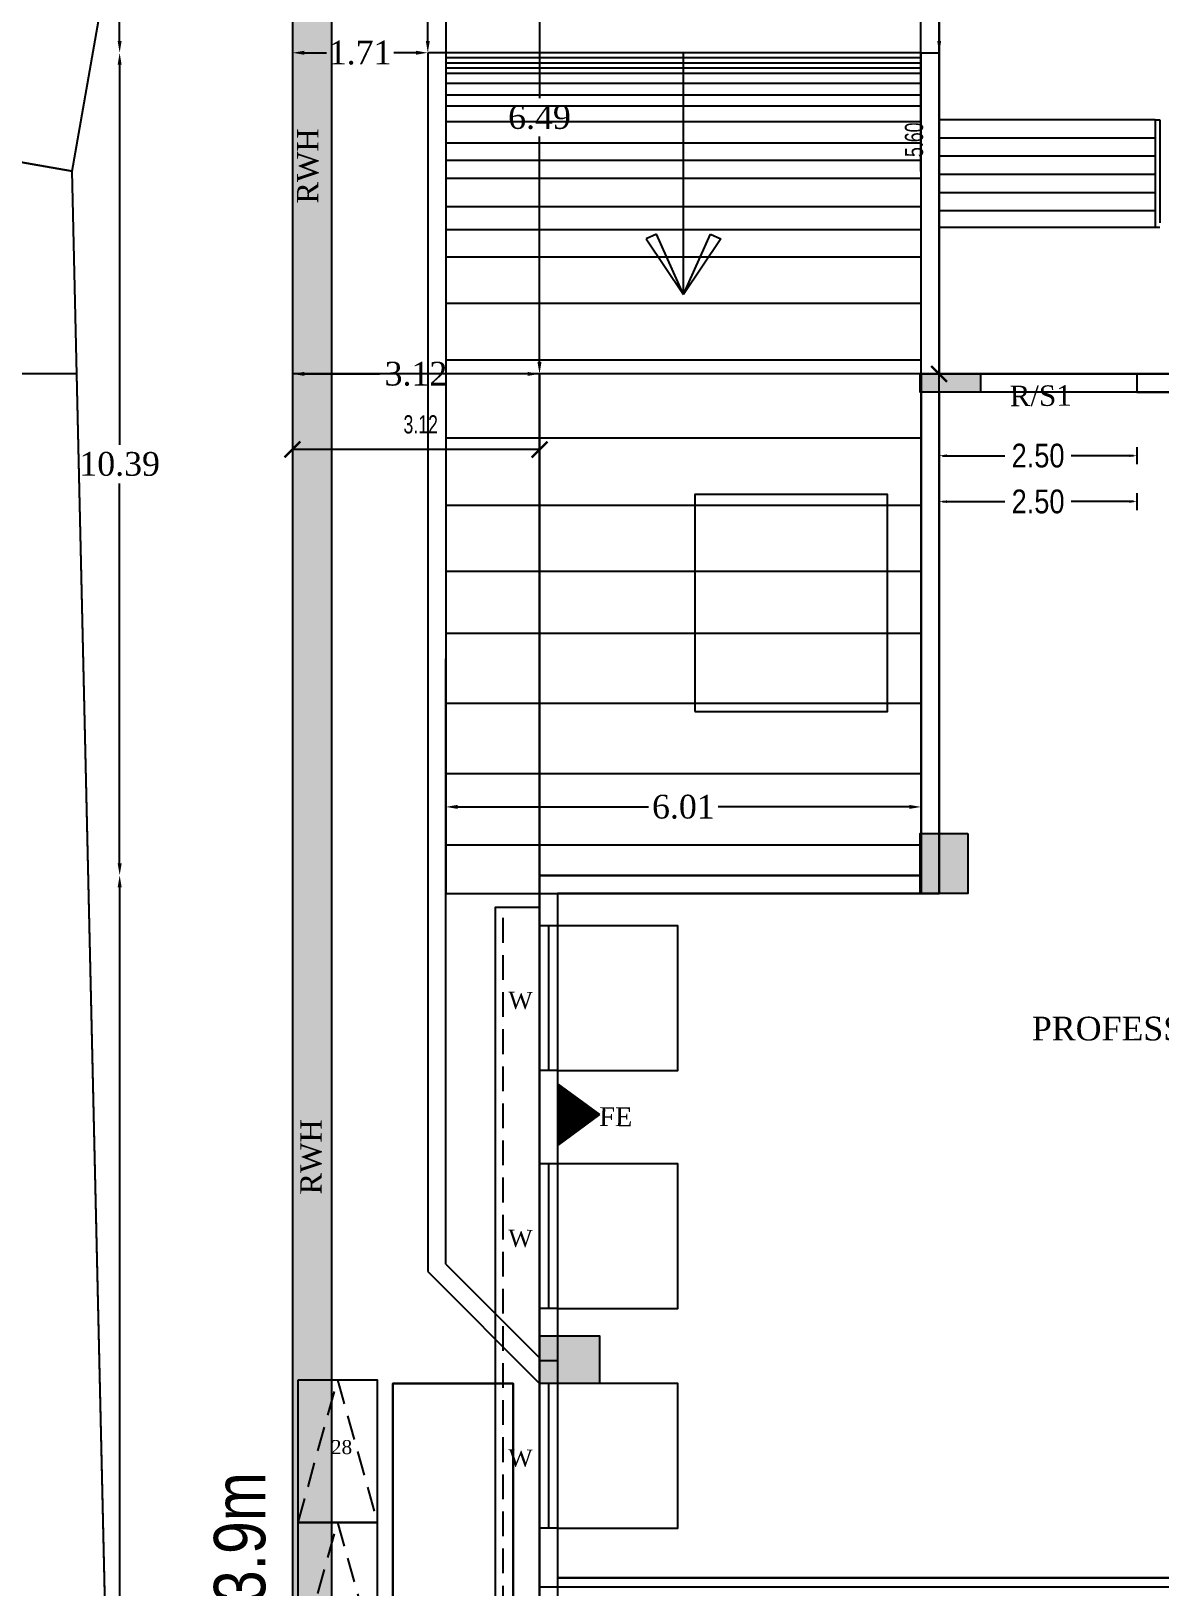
# Model space of a CAD drawing. Header units: metres. Extents: x 395 to 664, y 68 to 153.
# Drawn here: x 463.22 to 477.49, y 104.63 to 124.29 of the extents above; entities that cross this region are included whole.
import ezdxf

# ---------------------------------------------------------------- set-up
doc = ezdxf.new("R2010")
doc.units = ezdxf.units.M
doc.header["$LTSCALE"] = 25
doc.header["$MEASUREMENT"] = 0
doc.header["$PDMODE"] = 34
doc.linetypes.add('HIDDEN', pattern=[0.375, 0.25, -0.125])
doc.layers.get('Defpoints').update_dxf_attribs({"color": 222})
for name, color, linetype in [('BLK_1_FLR_0_ EXIT_WIDTH_ DOOR', 7, 'Continuous'), ('BLK_1_FLR_0_ EXIT_WIDTH_ STAIR', 173, 'Continuous'), ('BLK_1_FLR_0_BLT_UP_AREA', 18, 'Continuous'), ('BLK_1_FLR_0_CARPET_AREA', 18, 'Continuous'), ('BLK_1_FLR_0_CHAJJA', 6, 'Continuous'), ('BLK_1_FLR_0_REGULAR_ROOM_1', 2, 'Continuous'), ('BLK_1_LVL_-1_BSMNT_PLOT_BOUNDARY', 7, 'Continuous'), ('BLK_1_LVL_-1_BSMNT_SIDE_SETBACK1', 7, 'Continuous'), ('BLK_1_LVL_0_BLDG_FOOT_PRINT', 1, 'Continuous'), ('BLK_1_LVL_0_REAR_SETBACK', 171, 'Continuous'), ('BLK_1_LVL_0_SIDE_SETBACK1', 102, 'Continuous'), ('DRIVE_WAY', 7, 'Continuous'), ('PLOT_AREA_M2', 1, 'Continuous'), ('PLOT_BOUNDARY', 70, 'Continuous'), ('ROAD_WIDTH', 2, 'Continuous'), ('RWH', 130, 'Continuous'), ('SEPTIC_TANK', 146, 'Continuous'), ('SURRENDER_ROAD_WIDTH', 2, 'Continuous'), ('TWO_WHEELER_DRIVE_WAY', 7, 'Continuous')]:
    doc.layers.add(name, color=color, linetype=linetype)
doc.layers.add('BLK_1_FLR_0_ROOM_1_LIGHT_VENTILATION_3', color=232, linetype='Continuous', lineweight=0)
doc.layers.add('NOTIFIED_ROAD', color=183, linetype='Continuous', lineweight=13)
doc.layers.add('TWO_WHEELER_PARKING', color=2, linetype='Continuous', plot=False)
doc.styles.add('DIM 100', font='ARIALN.TTF', dxfattribs={"width": 0.85, "height": 0.23})
doc.styles.add('ROOM TEXT 10.5', font='swissc.ttf')
doc.styles.get("Standard").update_dxf_attribs({"font": 'times.ttf'})
doc.dimstyles.new('BUILDING OUTER', dxfattribs={"dimtxt": 0.3, "dimasz": 0.1, "dimexe": 0.18, "dimexo": 0.0625, "dimgap": 0.09, "dimtad": 0, "dimzin": 0, "dimdsep": 46, "dimtxsty": 'ROOM TEXT 10.5', "dimblk": 'A1', "dimcen": 0.09, "dimse1": 1, "dimse2": 1, "dimazin": 0, "dimtfac": 1, "dimtofl": 0, "dimtmove": 0, "dimatfit": 3, "dimfxl": 0, "dimtolj": 1, "dimtzin": 0, "dimarcsym": 0})
doc.dimstyles.new('GRID DIM 400', dxfattribs={"dimscale": 0, "dimtxt": 0.8, "dimasz": 0.2, "dimexe": 0, "dimexo": 0, "dimgap": 0.2, "dimtad": 0, "dimlfac": -0.1, "dimzin": 1, "dimdsep": 46, "dimtxsty": 'DIM 100', "dimblk": 'ARCHTICK', "dimcen": 0, "dimclrd": 256, "dimclre": 252, "dimclrt": 4, "dimazin": 0, "dimtfac": 1, "dimtix": 1, "dimtofl": 0, "dimtmove": 2, "dimatfit": 0, "dimfxl": 0, "dimtolj": 1, "dimtzin": 0, "dimarcsym": 0})
doc.dimstyles.new('SITE', dxfattribs={"dimtxt": 0.65, "dimasz": 0.05, "dimexe": 0.18, "dimexo": 0.0625, "dimgap": 0.09, "dimtad": 0, "dimdec": 1, "dimzin": 0, "dimdsep": 46, "dimtxsty": 'ROOM TEXT 10.5', "dimblk": 'A1', "dimcen": 0.09, "dimse1": 1, "dimse2": 1, "dimsd1": 1, "dimsd2": 1, "dimazin": 0, "dimtfac": 1, "dimtdec": 1, "dimtofl": 0, "dimtmove": 0, "dimatfit": 3, "dimfxl": 0, "dimtolj": 1, "dimtzin": 0, "dimarcsym": 0})
doc.dimstyles.get("Standard").update_dxf_attribs({"dimtxt": 0.3, "dimasz": 0.15, "dimexe": 0.18, "dimexo": 0.0625, "dimgap": 0.09, "dimtad": 0, "dimtih": 1, "dimtoh": 1, "dimzin": 0, "dimdsep": 46, "dimtxsty": 'Standard', "dimcen": 0.09, "dimse1": 1, "dimse2": 1, "dimadec": 0, "dimazin": 0, "dimtfac": 1, "dimtofl": 0, "dimtmove": 0, "dimatfit": 3, "dimfxl": 0, "dimtolj": 1, "dimtzin": 0, "dimarcsym": 0})

# ---------------------------------------------------------------- blocks, each defined once
blk = doc.blocks.new('*D29')
at = {"color": 0, "lineweight": -2, "ltscale": 0.5}
for p, q in [((468.608, 114.489), (471.022, 114.489)), ((474.319, 114.489), (471.904, 114.489))]:
    blk.add_line(p, q, dxfattribs=at)
at = {"color": 0, "ltscale": 0.5}
for points in [[(468.608, 114.514), (468.608, 114.464), (468.458, 114.489)], [(474.319, 114.514), (474.319, 114.464), (474.469, 114.489)]]:
    blk.add_solid(points, dxfattribs=at)
at = {"layer": 'Defpoints', "color": 0, "ltscale": 0.5}
for p in [(468.458, 114.489), (468.458, 114.007), (474.469, 114.007)]:
    blk.add_point(p, dxfattribs=at)
at = {"color": 0, "ltscale": 0.5, "insert": (471.463, 114.489), "char_height": 0.3, "attachment_point": 5}
blk.add_mtext('\\A1;6.01', dxfattribs=at)
blk = doc.blocks.new('*D34')
at = {"color": 0, "lineweight": -2, "ltscale": 0.5}
for p, q in [((464.336, 113.474), (464.336, 102.458)), ((464.336, 90.956), (464.336, 101.972))]:
    blk.add_line(p, q, dxfattribs=at)
at = {"color": 0, "ltscale": 0.5}
for points in [[(464.311, 113.474), (464.361, 113.474), (464.336, 113.624)], [(464.311, 90.956), (464.361, 90.956), (464.336, 90.806)]]:
    blk.add_solid(points, dxfattribs=at)
at = {"layer": 'Defpoints', "color": 0, "ltscale": 0.5}
for p in [(464.336, 113.624), (467.031, 113.624), (467.031, 90.806)]:
    blk.add_point(p, dxfattribs=at)
at = {"color": 0, "ltscale": 0.5, "insert": (464.336, 102.215), "char_height": 0.3, "attachment_point": 5}
blk.add_mtext('\\A1;22.82', dxfattribs=at)
blk = doc.blocks.new('*D35')
at = {"color": 0, "lineweight": -2, "ltscale": 0.5}
for p, q in [((464.336, 123.869), (464.336, 119.064)), ((464.336, 113.774), (464.336, 118.578))]:
    blk.add_line(p, q, dxfattribs=at)
at = {"color": 0, "ltscale": 0.5}
for points in [[(464.311, 123.869), (464.361, 123.869), (464.336, 124.019)], [(464.311, 113.774), (464.361, 113.774), (464.336, 113.624)]]:
    blk.add_solid(points, dxfattribs=at)
at = {"layer": 'Defpoints', "color": 0, "ltscale": 0.5}
for p in [(464.336, 124.019), (465.618, 124.019), (467.031, 113.624)]:
    blk.add_point(p, dxfattribs=at)
at = {"color": 0, "ltscale": 0.5, "insert": (464.336, 118.821), "char_height": 0.3, "attachment_point": 5}
blk.add_mtext('\\A1;10.39', dxfattribs=at)
blk = doc.blocks.new('*D60')
at = {"layer": 'Defpoints', "color": 0, "lineweight": -2, "ltscale": 0.5}
for p in [(466.52, 126.994), (492.131, 123.04), (492.04, 122.522)]:
    blk.add_point(p, dxfattribs=at)
at = {"color": 0, "ltscale": 0.5, "insert": (479.371, 125.276), "char_height": 0.65, "attachment_point": 5, "rotation": 350.0598, "style": 'ROOM TEXT 10.5'}
blk.add_mtext('\\A1;25.9m', dxfattribs=at)
blk = doc.blocks.new('A1')
at = {"color": 8, "lineweight": -2}
blk.add_line((0, 2.52), (0, -2.52), dxfattribs=at)
blk.add_solid([(-2.27, 0.38), (-2.27, -0.38), (0, 0)], dxfattribs=at)
blk = doc.blocks.new('*D63')
at = {"layer": 'Defpoints', "color": 0, "lineweight": -2, "ltscale": 0.5}
for p in [(465.857, 126.994), (466.52, 126.994), (466.52, 83.101)]:
    blk.add_point(p, dxfattribs=at)
at = {"color": 0, "ltscale": 0.5, "insert": (465.857, 105.048), "char_height": 0.65, "attachment_point": 5, "rotation": 90, "style": 'ROOM TEXT 10.5'}
blk.add_mtext('\\A1;43.9m', dxfattribs=at)
blk = doc.blocks.new('*D64')
at = {"color": 0, "lineweight": -2, "ltscale": 0.5}
for p, q in [((466.67, 130.658), (466.951, 130.658)), ((468.082, 130.658), (467.801, 130.658))]:
    blk.add_line(p, q, dxfattribs=at)
at = {"color": 0, "ltscale": 0.5}
for points in [[(466.67, 130.683), (466.67, 130.633), (466.52, 130.658)], [(468.082, 130.683), (468.082, 130.633), (468.232, 130.658)]]:
    blk.add_solid(points, dxfattribs=at)
at = {"layer": 'Defpoints', "color": 0, "ltscale": 0.5}
for p in [(468.232, 130.658), (466.52, 124.169), (468.232, 124.169)]:
    blk.add_point(p, dxfattribs=at)
at = {"color": 0, "ltscale": 0.5, "insert": (467.376, 130.658), "char_height": 0.3, "attachment_point": 5}
blk.add_mtext('\\A1;1.71', dxfattribs=at)
blk = doc.blocks.new('*D8')
at = {"color": 0, "lineweight": -2, "ltscale": 0.5}
for p, q in [((464.336, 126.544), (464.336, 125.599)), ((464.336, 124.169), (464.336, 125.113))]:
    blk.add_line(p, q, dxfattribs=at)
at = {"color": 0, "ltscale": 0.5}
for points in [[(464.311, 126.544), (464.361, 126.544), (464.336, 126.694)], [(464.311, 124.169), (464.361, 124.169), (464.336, 124.019)]]:
    blk.add_solid(points, dxfattribs=at)
at = {"layer": 'Defpoints', "color": 0, "ltscale": 0.5}
for p in [(468.232, 126.694), (464.336, 124.019), (468.232, 124.019)]:
    blk.add_point(p, dxfattribs=at)
at = {"color": 0, "ltscale": 0.5, "insert": (464.336, 125.356), "char_height": 0.3, "attachment_point": 5}
blk.add_mtext('\\A1;2.68', dxfattribs=at)
blk = doc.blocks.new('*D69')
at = {"color": 0, "lineweight": -2, "ltscale": 0.5}
for p, q in [((474.697, 125.411), (474.697, 125.033)), ((474.697, 124.169), (474.697, 124.547))]:
    blk.add_line(p, q, dxfattribs=at)
at = {"color": 0, "ltscale": 0.5}
for points in [[(474.672, 125.411), (474.722, 125.411), (474.697, 125.561)], [(474.672, 124.169), (474.722, 124.169), (474.697, 124.019)]]:
    blk.add_solid(points, dxfattribs=at)
at = {"layer": 'Defpoints', "color": 0, "ltscale": 0.5}
for p in [(474.697, 125.561), (474.697, 124.019), (474.697, 124.019)]:
    blk.add_point(p, dxfattribs=at)
at = {"color": 0, "ltscale": 0.5, "insert": (474.697, 124.79), "char_height": 0.3, "attachment_point": 5}
blk.add_mtext('\\A1;1.54', dxfattribs=at)
blk = doc.blocks.new('A$C7B1C1511')
at = {"ltscale": 0.5}
h = blk.add_hatch(dxfattribs=at)
h.set_pattern_fill('ANSI31', color=8, scale=0.025)
h.set_pattern_definition([(45, (-470.282935, -102.674974), (-0.002209708691, 0.002209708691), [])])
h.paths.add_polyline_path([(0.778, 0), (0.389, 0.53), (0, 0)])
at = {"color": 0, "ltscale": 0.5}
for p, q in [((0, 0), (0.389, 0.53)), ((0.389, 0.53), (0.778, 0)), ((0, 0), (0.778, 0))]:
    blk.add_line(p, q, dxfattribs=at)
blk = doc.blocks.new('*D77')
at = {"color": 0, "lineweight": -2, "ltscale": 0.5}
for p, q in [((466.67, 124.019), (466.951, 124.019)), ((468.082, 124.019), (467.801, 124.019))]:
    blk.add_line(p, q, dxfattribs=at)
at = {"color": 0, "ltscale": 0.5}
for points in [[(466.67, 124.044), (466.67, 123.994), (466.52, 124.019)], [(468.082, 124.044), (468.082, 123.994), (468.232, 124.019)]]:
    blk.add_solid(points, dxfattribs=at)
at = {"layer": 'Defpoints', "color": 0, "ltscale": 0.5}
for p in [(466.52, 124.019), (466.52, 124.019), (468.232, 124.019)]:
    blk.add_point(p, dxfattribs=at)
at = {"color": 0, "ltscale": 0.5, "insert": (467.376, 124.019), "char_height": 0.3, "attachment_point": 5}
blk.add_mtext('\\A1;1.71', dxfattribs=at)
blk = doc.blocks.new('*D78')
at = {"color": 0, "lineweight": -2, "ltscale": 0.5}
for p, q in [((468.232, 126.544), (468.232, 125.599)), ((468.232, 124.169), (468.232, 125.113))]:
    blk.add_line(p, q, dxfattribs=at)
at = {"color": 0, "ltscale": 0.5}
for points in [[(468.207, 126.544), (468.257, 126.544), (468.232, 126.694)], [(468.207, 124.169), (468.257, 124.169), (468.232, 124.019)]]:
    blk.add_solid(points, dxfattribs=at)
at = {"layer": 'Defpoints', "color": 0, "ltscale": 0.5}
for p in [(468.232, 126.694), (468.232, 126.694), (468.232, 124.019)]:
    blk.add_point(p, dxfattribs=at)
at = {"color": 0, "ltscale": 0.5, "insert": (468.232, 125.356), "char_height": 0.3, "attachment_point": 5}
blk.add_mtext('\\A1;2.68', dxfattribs=at)
blk = doc.blocks.new('*D79')
at = {"color": 0, "lineweight": -2, "ltscale": 0.5}
for p, q in [((466.67, 119.961), (467.623, 119.961)), ((469.494, 119.961), (468.542, 119.961))]:
    blk.add_line(p, q, dxfattribs=at)
for points in [[(466.67, 119.986), (466.67, 119.936), (466.52, 119.961)], [(469.494, 119.986), (469.494, 119.936), (469.644, 119.961)]]:
    blk.add_solid(points, dxfattribs=at)
at = {"layer": 'Defpoints', "color": 0, "lineweight": -2, "ltscale": 0.5}
for p in [(466.52, 119.961), (466.52, 119.961), (469.644, 119.961)]:
    blk.add_point(p, dxfattribs=at)
at = {"color": 0, "ltscale": 0.5, "insert": (468.082, 119.961), "char_height": 0.3, "attachment_point": 5}
blk.add_mtext('\\A1;3.12', dxfattribs=at)
blk = doc.blocks.new('*D80')
at = {"color": 0, "lineweight": -2, "ltscale": 0.5}
for p, q in [((469.644, 126.297), (469.644, 123.447)), ((469.644, 120.111), (469.644, 122.961))]:
    blk.add_line(p, q, dxfattribs=at)
at = {"color": 0, "ltscale": 0.5}
for points in [[(469.619, 126.297), (469.669, 126.297), (469.644, 126.447)], [(469.619, 120.111), (469.669, 120.111), (469.644, 119.961)]]:
    blk.add_solid(points, dxfattribs=at)
at = {"layer": 'Defpoints', "color": 0, "ltscale": 0.5}
for p in [(469.644, 126.447), (469.644, 119.961), (469.644, 119.961)]:
    blk.add_point(p, dxfattribs=at)
at = {"color": 0, "ltscale": 0.5, "insert": (469.644, 123.204), "char_height": 0.3, "attachment_point": 5}
blk.add_mtext('\\A1;6.49', dxfattribs=at)
blk = doc.blocks.new('_ArchTick')
at = {"color": 0, "linetype": 'ByBlock', "const_width": 0.15}
blk.add_lwpolyline([(-0.5, -0.5), (0.5, 0.5)], dxfattribs=at)
blk = doc.blocks.new('*D94')
at = {"layer": 'BLK_1_LVL_0_SIDE_SETBACK1', "color": 252, "linetype": 'Continuous', "lineweight": -2}
for p, q in [((466.52, 119.255), (466.52, 119.005)), ((469.644, 119.255), (469.644, 119.005))]:
    blk.add_line(p, q, dxfattribs=at)
at = {"layer": 'BLK_1_LVL_0_SIDE_SETBACK1', "linetype": 'Continuous', "lineweight": -2}
blk.add_line((469.644, 119.005), (466.52, 119.005), dxfattribs=at)
at = {"layer": 'Defpoints', "color": 0, "linetype": 'Continuous', "lineweight": -2}
for p in [(466.52, 119.961), (469.644, 119.961), (466.52, 119.005)]:
    blk.add_point(p, dxfattribs=at)
at = {"layer": 'BLK_1_LVL_0_SIDE_SETBACK1', "linetype": 'Continuous', "lineweight": -2, "xscale": 0.2, "yscale": 0.2, "zscale": 0.2}
for p, rotation in [((466.52, 119.005), 179.9999999996683), ((469.644, 119.005), 359.9999999996683)]:
    blk.add_blockref('_ArchTick', p, dxfattribs=dict(at, rotation=rotation))
at = {"layer": 'BLK_1_LVL_0_SIDE_SETBACK1', "linetype": 'Continuous', "insert": (468.142, 119.322), "char_height": 0.23, "attachment_point": 5, "style": 'DIM 100'}
blk.add_mtext('\\A1;3.12', dxfattribs=at)
blk = doc.blocks.new('*D142')
at = {"layer": 'BLK_1_FLR_0_ EXIT_WIDTH_ STAIR', "color": 0, "lineweight": -2, "ltscale": 25}
for p, q in [((474.74, 118.927), (475.528, 118.927)), ((477.154, 118.927), (476.366, 118.927))]:
    blk.add_line(p, q, dxfattribs=at)
at = {"layer": 'Defpoints', "color": 0, "linetype": 'ByBlock', "lineweight": -2, "ltscale": 25}
for p in [(474.697, 119.732), (477.197, 119.732), (477.197, 118.927)]:
    blk.add_point(p, dxfattribs=at)
at = {"layer": 'BLK_1_FLR_0_ EXIT_WIDTH_ STAIR', "color": 0, "linetype": 'ByBlock', "lineweight": -2, "ltscale": 25, "xscale": 0.043, "yscale": 0.043, "zscale": 0.043, "rotation": 180}
blk.add_blockref('A1', (474.697, 118.927), dxfattribs=at)
at = {"layer": 'BLK_1_FLR_0_ EXIT_WIDTH_ STAIR', "color": 0, "linetype": 'ByBlock', "lineweight": -2, "ltscale": 25, "xscale": 0.043, "yscale": 0.043, "zscale": 0.043}
blk.add_blockref('A1', (477.197, 118.927), dxfattribs=at)
at = {"layer": 'BLK_1_FLR_0_ EXIT_WIDTH_ STAIR', "color": 0, "linetype": 'ByBlock', "lineweight": -2, "ltscale": 25, "insert": (475.947, 118.927), "char_height": 0.3, "attachment_point": 5, "style": 'ROOM TEXT 10.5'}
blk.add_mtext('\\A1;2.50', dxfattribs=at)
blk = doc.blocks.new('*D143')
at = {"layer": 'BLK_1_FLR_0_ EXIT_WIDTH_ DOOR', "color": 0, "lineweight": -2, "ltscale": 25}
for p, q in [((474.74, 118.347), (475.528, 118.347)), ((477.154, 118.347), (476.366, 118.347))]:
    blk.add_line(p, q, dxfattribs=at)
at = {"layer": 'Defpoints', "color": 0, "linetype": 'ByBlock', "lineweight": -2, "ltscale": 25}
for p in [(474.697, 120.517), (477.197, 120.517), (477.197, 118.347)]:
    blk.add_point(p, dxfattribs=at)
at = {"layer": 'BLK_1_FLR_0_ EXIT_WIDTH_ DOOR', "color": 0, "linetype": 'ByBlock', "lineweight": -2, "ltscale": 25, "xscale": 0.043, "yscale": 0.043, "zscale": 0.043, "rotation": 180}
blk.add_blockref('A1', (474.697, 118.347), dxfattribs=at)
at = {"layer": 'BLK_1_FLR_0_ EXIT_WIDTH_ DOOR', "color": 0, "linetype": 'ByBlock', "lineweight": -2, "ltscale": 25, "xscale": 0.043, "yscale": 0.043, "zscale": 0.043}
blk.add_blockref('A1', (477.197, 118.347), dxfattribs=at)
at = {"layer": 'BLK_1_FLR_0_ EXIT_WIDTH_ DOOR', "color": 0, "linetype": 'ByBlock', "lineweight": -2, "ltscale": 25, "insert": (475.947, 118.347), "char_height": 0.3, "attachment_point": 5, "style": 'ROOM TEXT 10.5'}
blk.add_mtext('\\A1;2.50', dxfattribs=at)
blk = doc.blocks.new('*D151')
at = {"layer": 'BLK_1_LVL_0_REAR_SETBACK', "linetype": 'Continuous', "lineweight": -2}
blk.add_line((474.697, 119.961), (474.697, 125.561), dxfattribs=at)
at = {"layer": 'Defpoints', "color": 0, "linetype": 'Continuous', "lineweight": -2}
for p in [(474.697, 125.561), (474.697, 125.561), (474.697, 119.961)]:
    blk.add_point(p, dxfattribs=at)
at = {"layer": 'BLK_1_LVL_0_REAR_SETBACK', "linetype": 'Continuous', "lineweight": -2, "xscale": 0.2, "yscale": 0.2, "zscale": 0.2}
for p, rotation in [((474.697, 125.561), 90), ((474.697, 119.961), 270)]:
    blk.add_blockref('_ArchTick', p, dxfattribs=dict(at, rotation=rotation))
at = {"layer": 'BLK_1_LVL_0_REAR_SETBACK', "linetype": 'Continuous', "insert": (474.38, 122.92), "char_height": 0.23, "attachment_point": 5, "rotation": 90, "style": 'DIM 100'}
blk.add_mtext('\\A1;5.60', dxfattribs=at)

msp = doc.modelspace()

# ---------------------------------------------------------------- hatches: boundary and pattern name
at = {"ltscale": 0.5}
h = msp.add_hatch(dxfattribs=at)
h.set_pattern_fill('GRAVEL', color=0)
h.set_pattern_definition([(228.012788, (42.09466, 80.21529), (-8, -9), [0.134536, -13.319088]), (184.969741, (42.004658, 80.11529), (12, 1), [0.230868, -22.8559248]), (132.510447, (41.77466, 80.09529), (10, -11), [0.162788, -16.1160326]), (267.273689, (41.38466, 79.84529), (1, 20), [0.210238, -20.813558]), (292.833654, (41.37466, 79.63529), (-5, 12), [0.206155, -20.4093731]), (357.273689, (41.45466, 79.44529), (-20, 1), [0.210238, -20.813558]), (37.6942405, (41.664658, 79.43529), (-13, -10), [0.278029, -27.5248485]), (72.255328, (41.884658, 79.60529), (7, 22), [0.262488, -25.9863215]), (121.429566, (41.96466, 79.85529), (-8, 13), [0.21095, -20.8840731]), (175.236358, (41.85466, 80.03529), (11, -1), [0.240832, -11.8007626]), (222.397438, (41.614658, 80.05529), (-12, -11), [0.311448, -30.833375]), (138.814075, (42.37466, 79.83529), (-7, 6), [0.106301, -10.5238448]), (171.469234, (42.29466, 79.90529), (13, -2), [0.202237, -20.0215114]), (225, (42.09466, 79.9353), (-1e-16, -1), [0.141421, -1.2727926]), (203.19859, (42.02466, 80.05529), (5, 2), [0.076158, -7.539615]), (291.80141, (41.95466, 80.02529), (-1, 3), [0.107703, -5.2774618]), (30.963757, (41.99466, 79.92529), (3, 2), [0.174929, -5.656023]), (161.56505, (42.14466, 80.0153), (2, -1), [0.126491, -3.0357867]), (16.38954, (41.37466, 80.02529), (10, 3), [0.1772, -17.5428451]), (70.346176, (41.54466, 80.07529), (-4, -11), [0.148661, -14.7174077]), (293.19859, (42.14466, 80.21529), (-2, 5), [0.152315, -7.463458]), (343.61046, (42.20466, 80.07529), (-10, 3), [0.1772, -17.5428451]), (339.443955, (41.37466, 79.40529), (-5, 2), [0.17088, -8.3731237]), (294.77514, (41.53466, 79.34529), (-5, 11), [0.143178, -14.174643]), (66.80141, (42.15466, 79.21529), (2, 5), [0.152315, -7.463458]), (17.354025, (42.21466, 79.35529), (-13, -4), [0.167631, -16.5954236]), (69.443955, (41.66466, 79.21529), (-2, -5), [0.08544, -8.4585637]), (101.30993, (42.09466, 79.21529), (-1, 4), [0.05099, -5.0480295]), (165.963757, (42.08466, 79.2653), (3, -1), [0.206155, -3.9169506]), (186.009006, (41.88466, 79.31529), (10, 1), [0.19105, -18.9139232]), (303.69007, (41.99466, 79.8353), (-1, 2), [0.144222, -3.4613293]), (353.157227, (42.074658, 79.71529), (17, -2), [0.251794, -24.9275626]), (60.945396, (42.32466, 79.68529), (-4, -7), [0.102956, -10.1926741]), (90, (42.3747, 79.7753), (-1, 1), [0.06, -0.94]), (120.256437, (41.86466, 79.34529), (4, -7), [0.138924, -13.75352]), (48.012788, (41.79466, 79.46529), (8, 9), [0.269072, -13.184552]), (0, (41.9747, 79.6653), (1, 1), [0.26, -0.74]), (325.304846, (42.23466, 79.66529), (10, -7), [0.158114, -15.6532743]), (254.054604, (42.36466, 79.57529), (-1, -4), [0.145602, -7.1345079]), (207.645975, (42.324658, 79.43529), (-19, -10), [0.237065, -23.4694742]), (175.426079, (42.114658, 79.32529), (-13, 1), [0.250799, -24.8290734])])
h.paths.add_polyline_path([(467.02, 126.399), (491.55, 122.1), (492.191, 94.172), (492.692, 94.131), (492.04, 122.522), (466.52, 126.994), (466.52, 96.283), (467.02, 96.242)])
at = {"ltscale": 4}
h = msp.add_hatch(color=0, dxfattribs=at)
h.dxf.hatch_style = 1
h.paths.add_polyline_path([(474.458, 119.732), (475.22, 119.732), (475.22, 119.961), (474.458, 119.961)])
at = {"ltscale": 0.5}
h = msp.add_hatch(color=0, dxfattribs=at)
h.dxf.hatch_style = 1
h.paths.add_polyline_path([(474.458, 114.154), (474.458, 113.394), (475.058, 113.394), (475.058, 114.154)])
h = msp.add_hatch(color=0, dxfattribs=at)
h.dxf.hatch_style = 1
h.paths.add_polyline_path([(469.644, 107.203), (470.404, 107.203), (470.404, 107.803), (469.644, 107.803)])

# ---------------------------------------------------------------- linework, layer by layer
at = {"color": 0, "linetype": 'ByBlock', "lineweight": -2}
msp.add_line((466.52, 126.994), (466.52, 83.101), dxfattribs=at)
at = {"color": 0, "ltscale": 4}
for p, q in [((468.232, 124.019), (468.232, 108.616)), ((468.46, 124.019), (468.456, 108.71)), ((474.469, 124.019), (468.461, 124.019)), ((474.469, 123.953), (468.461, 123.953)), ((474.469, 123.888), (468.461, 123.888)), ((471.465, 120.963), (471.465, 124.019)), ((474.469, 123.823), (468.461, 123.823)), ((474.469, 123.759), (468.461, 123.759)), ((474.469, 123.631), (468.461, 123.631)), ((474.469, 123.485), (468.461, 123.485)), ((474.469, 123.343), (468.461, 123.343)), ((474.469, 123.146), (468.461, 123.146)), ((474.469, 122.878), (468.461, 122.878)), ((474.469, 122.657), (468.461, 122.657)), ((474.469, 122.432), (468.461, 122.432)), ((474.469, 122.074), (468.461, 122.074)), ((474.469, 121.782), (468.461, 121.782)), ((471.124, 121.726), (470.993, 121.667)), ((471.465, 120.963), (471.124, 121.726)), ((471.464, 120.963), (471.805, 121.726)), ((471.805, 121.726), (471.936, 121.667)), ((470.993, 121.667), (471.465, 120.963)), ((471.936, 121.667), (471.464, 120.963)), ((474.469, 121.435), (468.461, 121.435)), ((474.469, 120.852), (468.461, 120.852)), ((474.469, 120.136), (468.459, 120.136)), ((488.995, 119.961), (477.197, 119.961)), ((477.197, 119.961), (477.197, 119.732)), ((477.197, 119.732), (487.36, 119.732)), ((474.469, 119.148), (468.459, 119.148)), ((474.469, 118.298), (468.459, 118.298)), ((474.469, 117.464), (468.459, 117.464)), ((474.469, 116.68), (468.458, 116.68)), ((474.469, 115.794), (468.458, 115.794)), ((474.469, 114.905), (468.458, 114.905)), ((474.469, 114.007), (468.458, 114.007)), ((469.644, 113.624), (469.644, 90.806)), ((469.873, 113.394), (469.873, 104.747)), ((468.232, 108.616), (469.644, 107.203)), ((468.461, 108.71), (469.644, 107.527)), ((487.132, 104.747), (469.873, 104.747))]:
    msp.add_line(p, q, dxfattribs=at)
at = {"color": 0, "ltscale": 0.5}
for p, q in [((468.461, 124.019), (468.232, 124.019)), ((474.469, 113.624), (474.469, 124.019)), ((477.427, 123.171), (474.697, 123.171)), ((477.427, 123.171), (477.427, 121.809)), ((477.427, 123.171), (477.487, 123.171)), ((477.487, 123.171), (477.487, 121.869)), ((477.427, 122.941), (474.697, 122.941)), ((477.427, 122.711), (474.697, 122.711)), ((477.427, 122.481), (474.697, 122.481)), ((477.427, 122.251), (474.697, 122.251)), ((477.427, 122.021), (474.697, 122.021)), ((477.427, 121.809), (474.697, 121.809)), ((477.487, 121.809), (477.427, 121.809)), ((474.697, 119.732), (474.697, 119.961)), ((474.697, 113.394), (474.697, 119.732)), ((469.644, 113.624), (474.469, 113.624)), ((469.873, 113.394), (474.697, 113.394)), ((469.873, 112.986), (469.644, 112.986)), ((469.759, 112.986), (469.759, 111.156)), ((469.873, 111.156), (469.644, 111.156)), ((469.873, 109.979), (469.644, 109.979)), ((469.759, 109.979), (469.759, 108.149)), ((469.873, 108.149), (469.644, 108.149)), ((469.873, 107.489), (469.644, 107.489)), ((469.873, 107.203), (469.644, 107.203)), ((469.759, 107.203), (469.759, 105.373)), ((469.873, 105.373), (469.644, 105.373))]:
    msp.add_line(p, q, dxfattribs=at)
at = {"color": 0, "linetype": 'HIDDEN', "ltscale": 0.05}
for p, q in [((469.644, 113.624), (469.644, 119.961)), ((477.197, 119.961), (469.644, 119.961)), ((469.184, 91.679), (469.184, 113.216)), ((469.644, 113.216), (469.184, 113.216)), ((466.592, 105.447), (467.092, 107.247)), ((467.092, 107.247), (467.592, 105.447)), ((466.592, 103.647), (467.092, 105.447)), ((467.092, 105.447), (467.592, 103.647))]:
    msp.add_line(p, q, dxfattribs=at)
at = {"linetype": 'ByBlock', "lineweight": -2, "ltscale": 0.5}
for p, q in [((467.791, 89.185), (467.791, 107.203)), ((467.791, 107.203), (469.311, 107.203)), ((469.311, 107.203), (469.311, 90.805))]:
    msp.add_line(p, q, dxfattribs=at)
at = {"color": 0, "ltscale": 25}
msp.add_lwpolyline([(492.04, 122.522), (466.52, 126.994), (466.52, 96.283), (467.02, 96.242), (467.02, 126.399), (491.55, 122.1), (492.191, 94.172), (492.692, 94.131)], close=True, dxfattribs=at)
at = {"color": 0, "ltscale": 0.5}
msp.add_lwpolyline([(474.469, 124.019), (474.697, 124.019), (474.697, 119.961)], dxfattribs=at)
for points in [[(474.458, 119.961), (475.22, 119.961), (475.22, 119.732), (474.458, 119.732)], [(475.058, 114.154), (475.058, 113.394), (474.458, 113.394), (474.458, 114.154)], [(469.644, 107.803), (470.404, 107.803), (470.404, 107.203), (469.644, 107.203)]]:
    msp.add_lwpolyline(points, close=True, dxfattribs=at)
at = {"layer": 'BLK_1_FLR_0_BLT_UP_AREA', "color": 18}
msp.add_lwpolyline([(488.995, 119.961), (474.469, 119.961), (474.469, 113.624), (469.644, 113.624), (469.644, 104.632), (488.995, 104.632)], close=True, dxfattribs=at)
at = {"layer": 'BLK_1_FLR_0_CARPET_AREA', "color": 18}
msp.add_lwpolyline([(488.764, 104.747), (487.13, 104.747), (487.13, 106.862), (488.764, 106.862), (488.764, 117.674), (485.637, 117.674), (485.637, 119.731), (474.696, 119.731), (474.696, 113.394), (469.873, 113.394), (469.873, 91.036), (489.167, 91.036), (489.167, 101.236), (488.764, 101.236)], close=True, dxfattribs=at)
at = {"layer": 'BLK_1_FLR_0_CHAJJA'}
msp.add_lwpolyline([(469.644, 113.216), (469.084, 113.216), (469.084, 91.679), (469.644, 91.679)], close=True, dxfattribs=at)
at = {"layer": 'BLK_1_FLR_0_REGULAR_ROOM_1', "color": 2}
msp.add_lwpolyline([(488.765, 117.674), (485.637, 117.674), (485.637, 119.732), (474.696, 119.732), (474.696, 113.394), (469.872, 113.394), (469.872, 104.747), (487.13, 104.747), (487.13, 104.747), (487.13, 104.747), (487.13, 106.862), (488.765, 106.862)], close=True, dxfattribs=at)
at = {"layer": 'BLK_1_FLR_0_ROOM_1_LIGHT_VENTILATION_3', "lineweight": -2}
for points in [[(469.873, 112.986), (469.873, 111.156), (471.393, 111.156), (471.393, 112.986)], [(469.873, 109.979), (469.873, 108.149), (471.393, 108.149), (471.393, 109.979)], [(469.873, 107.203), (469.873, 105.373), (471.393, 105.373), (471.393, 107.203)]]:
    msp.add_lwpolyline(points, close=True, dxfattribs=at)
at = {"layer": 'BLK_1_LVL_-1_BSMNT_PLOT_BOUNDARY', "color": 70}
msp.add_lwpolyline([(463.737, 122.522), (438.217, 126.994), (438.217, 83.101), (464.521, 88.392)], close=True, dxfattribs=at)
at = {"layer": 'BLK_1_LVL_-1_BSMNT_SIDE_SETBACK1', "color": 102, "linetype": 'ByBlock', "lineweight": -2, "ltscale": 0.5}
msp.add_lwpolyline([(463.796, 119.961), (460.693, 119.961), (460.693, 101.466), (461.096, 101.466), (461.096, 90.806), (464.466, 90.806)], close=True, dxfattribs=at)
at = {"layer": 'BLK_1_LVL_0_BLDG_FOOT_PRINT'}
msp.add_lwpolyline([(488.995, 119.961), (474.469, 119.961), (469.644, 119.961), (469.644, 119.961), (469.644, 90.806), (489.399, 90.806), (489.399, 101.466), (488.995, 101.466)], close=True, dxfattribs=at)
at = {"layer": 'BLK_1_LVL_0_REAR_SETBACK', "linetype": 'ByBlock'}
msp.add_lwpolyline([(488.995, 123.055), (474.697, 125.561), (474.697, 119.961), (488.995, 119.961), (488.995, 119.961)], close=True, dxfattribs=at)
at = {"layer": 'BLK_1_LVL_0_SIDE_SETBACK1'}
msp.add_lwpolyline([(469.644, 119.961), (469.644, 119.961), (466.52, 119.961), (466.52, 90.806), (469.644, 90.806)], close=True, dxfattribs=at)
at = {"layer": 'DRIVE_WAY', "color": 254}
msp.add_lwpolyline([(468.458, 113.394), (474.474, 113.394), (474.463, 125.561), (468.458, 126.655)], close=True, dxfattribs=at)
at = {"layer": 'NOTIFIED_ROAD', "color": 1}
msp.add_lwpolyline([(465.42, 132.125), (439.9, 136.598), (438.217, 126.994), (463.737, 122.522)], close=True, dxfattribs=at)
at = {"layer": 'PLOT_AREA_M2'}
msp.add_lwpolyline([(492.04, 122.522), (466.52, 126.994), (466.52, 83.101), (492.824, 88.392)], close=True, dxfattribs=at)
at = {"layer": 'PLOT_BOUNDARY'}
msp.add_lwpolyline([(492.04, 122.522), (466.52, 126.994), (466.52, 83.101), (492.824, 88.392)], close=True, dxfattribs=at)
at = {"layer": 'ROAD_WIDTH'}
msp.add_lwpolyline([(465.42, 132.125), (439.9, 136.598), (438.217, 126.994), (463.737, 122.522)], close=True, dxfattribs=at)
at = {"layer": 'RWH', "lineweight": -3}
msp.add_lwpolyline([(492.04, 122.522), (466.52, 126.994), (466.52, 96.283), (467.02, 96.242), (467.02, 126.399), (491.55, 122.1), (492.191, 94.172), (492.692, 94.131)], close=True, dxfattribs=at)
at = {"layer": 'SEPTIC_TANK', "linetype": 'ByBlock'}
msp.add_lwpolyline([(471.606, 115.696), (474.043, 115.696), (474.043, 118.437), (471.606, 118.437)], close=True, dxfattribs=at)
at = {"layer": 'SURRENDER_ROAD_WIDTH'}
msp.add_lwpolyline([(465.42, 132.125), (439.9, 136.598), (438.217, 126.994), (463.737, 122.522)], close=True, dxfattribs=at)
at = {"layer": 'TWO_WHEELER_DRIVE_WAY', "color": 6, "linetype": 'ByBlock', "lineweight": -2, "ltscale": 0.5}
msp.add_lwpolyline([(481.508, 90.805), (469.311, 90.805), (469.311, 107.203), (467.791, 107.203), (467.791, 89.285), (479.886, 89.285), (479.886, 85.79), (481.508, 86.116)], close=True, dxfattribs=at)
at = {"layer": 'TWO_WHEELER_PARKING', "linetype": 'Continuous'}
for points in [[(466.592, 107.247), (467.592, 107.247), (467.592, 105.447), (466.592, 105.447)], [(466.592, 105.447), (467.592, 105.447), (467.592, 103.647), (466.592, 103.647)]]:
    msp.add_lwpolyline(points, close=True, dxfattribs=at)

# ---------------------------------------------------------------- block references
at = {"color": 0, "ltscale": 0.5, "rotation": 270}
msp.add_blockref('A$C7B1C1511', (469.873, 110.99), dxfattribs=at)

# ---------------------------------------------------------------- texts
at = {"color": 0}
for s, height, rotation, p in [('RWH', 0.2699, 89.8293, (466.847, 122.113)), ('R/S1', 0.2592, 0.5637, (475.59, 119.552)), ('W', 0.216, 359.4363, (469.248, 111.938)), ('FE', 0.2376, 359.4363, (470.398, 110.457)), ('RWH', 0.2699, 89.8293, (466.888, 109.591)), ('W', 0.216, 359.4363, (469.248, 108.931)), ('W', 0.216, 359.4363, (469.248, 106.155))]:
    msp.add_text(s, height=height, rotation=rotation, dxfattribs=at).set_placement(p)
for s, height, p in [('PROFESSIONAL CONSULTING OFFICE', 0.3, (475.868, 111.538)), ('28', 0.1778, (467.007, 106.31))]:
    msp.add_text(s, height=height, dxfattribs=at).set_placement(p)

# ---------------------------------------------------------------- dimensions: what is measured, and where the dimension line sits
at = {"color": 0, "ltscale": 0.5}
for p1, p2, distance, picture, middle in [((466.52, 124.169), (468.232, 124.169), 6.489, '*D64', (467.376, 130.658)), ((468.2319, 124.0187), (468.2319, 126.6941), 0, '*D78', (468.2319, 125.3564)), ((469.644, 126.447), (469.644, 119.961), 0, '*D80', (469.644, 123.204)), ((474.697, 125.561), (474.697, 124.019), 0, '*D69', (474.697, 124.79)), ((468.232, 124.019), (466.52, 124.019), 0, '*D77', (467.376, 124.019)), ((469.644, 119.961), (466.52, 119.961), 0, '*D79', (468.082, 119.961)), ((474.469, 114.007), (468.458, 114.007), -0.482, '*D29', (471.463, 114.489)), ((467.031, 90.806), (467.031, 113.624), 2.695, '*D34', (464.336, 102.215))]:
    dim = msp.add_aligned_dim(p1=p1, p2=p2, distance=distance, dimstyle='Standard', dxfattribs=at)
    dim.commit()
    dim.dimension.update_dxf_attribs({"geometry": picture, "text_midpoint": middle})
for p1, p2, distance, dimstyle, override, picture, middle in [((466.52, 83.101), (466.52, 126.994), 0.663, 'SITE', {"dimpost": 'm'}, '*D63', (465.857, 105.048)), ((466.52, 126.994), (492.04, 122.522), 0.526, 'SITE', {"dimpost": 'm'}, '*D60', (479.371, 125.276)), ((468.2319, 126.6941), (468.2319, 124.0187), -3.896, 'Standard', {"dimtmove": 1}, '*D8', (464.336, 125.3564))]:
    dim = msp.add_aligned_dim(p1=p1, p2=p2, distance=distance, dimstyle=dimstyle, override=override, dxfattribs=at)
    dim.commit()
    dim.dimension.update_dxf_attribs({"geometry": picture, "text_midpoint": middle})
dim = msp.add_linear_dim(base=(464.336, 124.0187), p1=(467.0307, 113.6241), p2=(465.6183, 124.0187), angle=270, dimstyle='Standard', override={"dimtmove": 1}, dxfattribs=at)
dim.commit()
dim.dimension.update_dxf_attribs({"geometry": '*D35', "text_midpoint": (464.336, 118.8214)})
at = {"layer": 'BLK_1_FLR_0_ EXIT_WIDTH_ DOOR', "color": 2, "linetype": 'ByBlock', "lineweight": -2, "ltscale": 25}
dim = msp.add_aligned_dim(p1=(474.697, 120.517), p2=(477.197, 120.517), distance=-2.17, dimstyle='BUILDING OUTER', override={"dimasz": 0.043, "dimfxl": 0.075}, dxfattribs=at)
dim.commit()
dim.dimension.update_dxf_attribs({"geometry": '*D143', "text_midpoint": (475.947, 118.347)})
at = {"layer": 'BLK_1_FLR_0_ EXIT_WIDTH_ STAIR', "color": 0, "linetype": 'ByBlock', "lineweight": -2, "ltscale": 25}
dim = msp.add_aligned_dim(p1=(474.697, 119.732), p2=(477.197, 119.732), distance=-0.806, dimstyle='BUILDING OUTER', override={"dimasz": 0.043, "dimfxl": 3}, dxfattribs=at)
dim.commit()
dim.dimension.update_dxf_attribs({"geometry": '*D142', "text_midpoint": (475.947, 118.927)})
at = {"layer": 'BLK_1_LVL_0_REAR_SETBACK', "linetype": 'Continuous'}
dim = msp.add_linear_dim(base=(474.697, 125.561), p1=(474.697, 119.961), p2=(474.697, 125.561), angle=90, dimstyle='GRID DIM 400', override={"dimscale": 1, "dimtxt": 0.23, "dimtad": 1, "dimtoh": 1, "dimclrt": 256, "dimtmove": 0}, dxfattribs=at)
dim.commit()
dim.dimension.update_dxf_attribs({"geometry": '*D151', "text_midpoint": (474.697, 122.92), "dimtype": 161})
at = {"layer": 'BLK_1_LVL_0_SIDE_SETBACK1', "linetype": 'Continuous'}
dim = msp.add_linear_dim(base=(466.52, 119.005), p1=(469.644, 119.961), p2=(466.52, 119.961), angle=180, dimstyle='GRID DIM 400', override={"dimscale": 1, "dimtxt": 0.23, "dimtad": 1, "dimtoh": 1, "dimclrt": 256, "dimtmove": 0}, dxfattribs=at)
dim.commit()
dim.dimension.update_dxf_attribs({"geometry": '*D94', "text_midpoint": (468.142, 119.005), "dimtype": 161})

doc.saveas('drawing.dxf')
